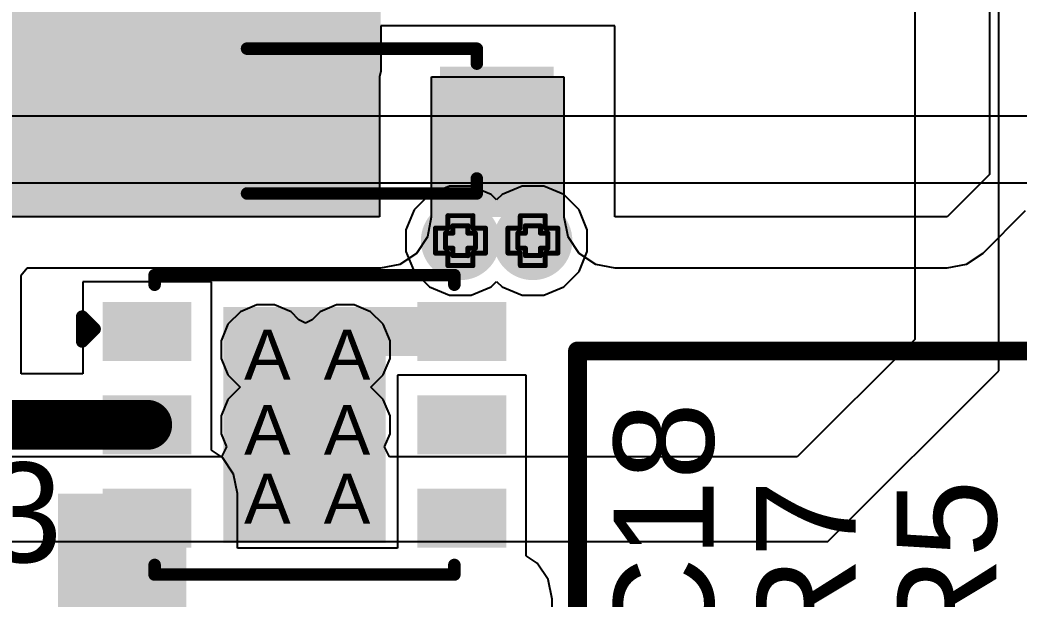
# Model space of a CAD drawing. Header units: inches. Extents: x -3 to 5259, y -3 to 5282.
# Drawn here: x 13 to 23.16, y 3.43 to 9.32 of the extents above; entities that cross this region are included whole.
import ezdxf

# ---------------------------------------------------------------- set-up
doc = ezdxf.new("R2010")
doc.units = ezdxf.units.IN
for name, color, linetype in [('Bottom Layer', 5, 'Continuous'), ('Bottom Solder', 6, 'Continuous'), ('Drill Drawing', 1, 'Continuous'), ('Layer 1', 16, 'Continuous'), ('Layer 2', 76, 'Continuous'), ('Top Layer', 1, 'Continuous'), ('Top Overlay', 2, 'Continuous'), ('Top Paste', 8, 'Continuous'), ('Top Solder', 216, 'Continuous'), ('Via Holes', 16, 'Continuous')]:
    doc.layers.add(name, color=color, linetype=linetype)
doc.styles.add('Arial', font='', dxfattribs={"height": 0.2})
doc.styles.get('Arial').set_extended_font_data('Arial')

# ---------------------------------------------------------------- blocks, each defined once
blk = doc.blocks.new('DFN_6_3_3__25')
at = {"layer": 'Top Layer'}
for points in [[(-1.2, 1.2), (-1.2, 0.7), (-2, 0.7), (-2, 1.2)], [(0.775, 1.15), (0.775, -1.15), (-0.775, -1.15), (-0.775, 1.15)], [(2, 1.2), (2, 0.7), (1.2, 0.7), (1.2, 1.2)], [(-1.2, 0.25), (-1.2, -0.25), (-2, -0.25), (-2, 0.25)], [(2, 0.25), (2, -0.25), (1.2, -0.25), (1.2, 0.25)], [(-1.2, -0.7), (-1.2, -1.2), (-2, -1.2), (-2, -0.7)], [(2, -0.7), (2, -1.2), (1.2, -1.2), (1.2, -0.7)]]:
    blk.add_hatch(color=1, dxfattribs=at).paths.add_polyline_path(points)
at = {"layer": 'Top Paste'}
for points in [[(-1.2, 1.2), (-1.2, 0.7), (-2, 0.7), (-2, 1.2)], [(0.775, 1.15), (0.775, -1.15), (-0.775, -1.15), (-0.775, 1.15)], [(2, 1.2), (2, 0.7), (1.2, 0.7), (1.2, 1.2)], [(-1.2, 0.25), (-1.2, -0.25), (-2, -0.25), (-2, 0.25)], [(2, 0.25), (2, -0.25), (1.2, -0.25), (1.2, 0.25)], [(-1.2, -0.7), (-1.2, -1.2), (-2, -1.2), (-2, -0.7)], [(2, -0.7), (2, -1.2), (1.2, -1.2), (1.2, -0.7)]]:
    blk.add_hatch(color=8, dxfattribs=at).paths.add_polyline_path(points)
at = {"layer": 'Top Solder'}
for points in [[(-1.149, 1.251), (-1.149, 0.649), (-2.051, 0.649), (-2.051, 1.251)], [(2.051, 1.251), (2.051, 0.649), (1.149, 0.649), (1.149, 1.251)], [(0.826, 1.201), (0.826, -1.201), (-0.826, -1.201), (-0.826, 1.201)], [(-1.149, 0.301), (-1.149, -0.301), (-2.051, -0.301), (-2.051, 0.301)], [(2.051, 0.301), (2.051, -0.301), (1.149, -0.301), (1.149, 0.301)], [(-1.149, -0.649), (-1.149, -1.251), (-2.051, -1.251), (-2.051, -0.649)], [(2.051, -0.649), (2.051, -1.251), (1.149, -1.251), (1.149, -0.649)]]:
    blk.add_hatch(color=216, dxfattribs=at).paths.add_polyline_path(points)
at = {"layer": 'Top Overlay'}
for points in [[(-1.524, 1.524, 0.127, 0.127, 0), (0.381, 1.524, 0.127, 0.127, 0)], [(-1.524, 1.426, 0.127, 0.127, 0), (-1.524, 1.524, 0.127, 0.127, 0)], [(0.254, 1.524, 0.127, 0.127, 0), (1.524, 1.524, 0.127, 0.127, 0)], [(1.524, 1.426, 0.127, 0.127, 0), (1.524, 1.524, 0.127, 0.127, 0)], [(-2.26, 1.102, 0.127, 0.127, 0), (-2.133, 0.975, 0.127, 0.127, 0)], [(-2.26, 0.848, 0.127, 0.127, 0), (-2.26, 1.102, 0.127, 0.127, 0)], [(-2.26, 0.848, 0.127, 0.127, 0), (-2.133, 0.975, 0.127, 0.127, 0)], [(-1.524, -1.524, 0.127, 0.127, 0), (-1.524, -1.426, 0.127, 0.127, 0)], [(1.524, -1.524, 0.127, 0.127, 0), (1.524, -1.426, 0.127, 0.127, 0)], [(-1.524, -1.524, 0.127, 0.127, 0), (1.524, -1.524, 0.127, 0.127, 0)]]:
    blk.add_lwpolyline(points, format="xyseb", dxfattribs=at)
for points in [[(-1.556, 1.524, 0.0635, 0.0635, 1), (-1.492, 1.524, 0.0635, 0.0635, 1)], [(-1.556, 1.524, 0.0635, 0.0635, 1), (-1.492, 1.524, 0.0635, 0.0635, 1)], [(0.222, 1.524, 0.0635, 0.0635, 1), (0.286, 1.524, 0.0635, 0.0635, 1)], [(0.349, 1.524, 0.0635, 0.0635, 1), (0.413, 1.524, 0.0635, 0.0635, 1)], [(1.492, 1.524, 0.0635, 0.0635, 1), (1.556, 1.524, 0.0635, 0.0635, 1)], [(1.492, 1.524, 0.0635, 0.0635, 1), (1.556, 1.524, 0.0635, 0.0635, 1)], [(-1.556, 1.426, 0.0635, 0.0635, 1), (-1.492, 1.426, 0.0635, 0.0635, 1)], [(1.492, 1.426, 0.0635, 0.0635, 1), (1.556, 1.426, 0.0635, 0.0635, 1)], [(-2.292, 1.102, 0.0635, 0.0635, 1), (-2.229, 1.102, 0.0635, 0.0635, 1)], [(-2.292, 1.102, 0.0635, 0.0635, 1), (-2.229, 1.102, 0.0635, 0.0635, 1)], [(-2.165, 0.975, 0.0635, 0.0635, 1), (-2.102, 0.975, 0.0635, 0.0635, 1)], [(-2.165, 0.975, 0.0635, 0.0635, 1), (-2.102, 0.975, 0.0635, 0.0635, 1)], [(-2.292, 0.848, 0.0635, 0.0635, 1), (-2.229, 0.848, 0.0635, 0.0635, 1)], [(-2.292, 0.848, 0.0635, 0.0635, 1), (-2.229, 0.848, 0.0635, 0.0635, 1)], [(-1.556, -1.426, 0.0635, 0.0635, 1), (-1.492, -1.426, 0.0635, 0.0635, 1)], [(1.492, -1.426, 0.0635, 0.0635, 1), (1.556, -1.426, 0.0635, 0.0635, 1)], [(-1.556, -1.524, 0.0635, 0.0635, 1), (-1.492, -1.524, 0.0635, 0.0635, 1)], [(-1.556, -1.524, 0.0635, 0.0635, 1), (-1.492, -1.524, 0.0635, 0.0635, 1)], [(1.492, -1.524, 0.0635, 0.0635, 1), (1.556, -1.524, 0.0635, 0.0635, 1)], [(1.492, -1.524, 0.0635, 0.0635, 1), (1.556, -1.524, 0.0635, 0.0635, 1)]]:
    blk.add_lwpolyline(points, format="xyseb", close=True, dxfattribs=at)
blk = doc.blocks.new('SOD_123_215')
at = {"layer": 'Top Layer'}
for points in [[(-1.1, 0.45), (-1.1, -0.45), (-2.05, -0.45), (-2.05, 0.45)], [(2.05, 0.45), (2.05, -0.45), (1.1, -0.45), (1.1, 0.45)]]:
    blk.add_hatch(color=1, dxfattribs=at).paths.add_polyline_path(points)
at = {"layer": 'Top Overlay'}
for points in [[(0.965, 0.508), (2.819, 0.508), (2.819, 0.8), (0.965, 0.8)], [(2.121, -0.787), (2.821, -0.787), (2.821, 0.787), (2.121, 0.787)], [(0.965, -0.8), (2.819, -0.8), (2.819, -0.508), (0.965, -0.508)]]:
    blk.add_hatch(color=2, dxfattribs=at).paths.add_polyline_path(points)
at = {"layer": 'Top Paste'}
for points in [[(-1.1, 0.45), (-1.1, -0.45), (-2.05, -0.45), (-2.05, 0.45)], [(2.05, 0.45), (2.05, -0.45), (1.1, -0.45), (1.1, 0.45)]]:
    blk.add_hatch(color=8, dxfattribs=at).paths.add_polyline_path(points)
at = {"layer": 'Top Solder'}
for points in [[(-0.998, 0.552), (-0.998, -0.552), (-2.152, -0.552), (-2.152, 0.552)], [(2.152, 0.552), (2.152, -0.552), (0.998, -0.552), (0.998, 0.552)]]:
    blk.add_hatch(color=216, dxfattribs=at).paths.add_polyline_path(points)
at = {"layer": 'Top Overlay'}
for points in [[(-1.372, 0.737, 0.127, 0.127, 0), (-1.372, 0.584, 0.127, 0.127, 0)], [(0.965, 0.737, 0.127, 0.127, 0), (-1.372, 0.737, 0.127, 0.127, 0)], [(-1.372, -0.584, 0.127, 0.127, 0), (-1.372, -0.737, 0.127, 0.127, 0)], [(0.965, -0.737, 0.127, 0.127, 0), (-1.372, -0.737, 0.127, 0.127, 0)]]:
    blk.add_lwpolyline(points, format="xyseb", dxfattribs=at)
for points in [[(-1.403, 0.737, 0.0635, 0.0635, 1), (-1.34, 0.737, 0.0635, 0.0635, 1)], [(-1.403, 0.737, 0.0635, 0.0635, 1), (-1.34, 0.737, 0.0635, 0.0635, 1)], [(0.933, 0.737, 0.0635, 0.0635, 1), (0.997, 0.737, 0.0635, 0.0635, 1)], [(-1.403, 0.584, 0.0635, 0.0635, 1), (-1.34, 0.584, 0.0635, 0.0635, 1)], [(-1.403, -0.584, 0.0635, 0.0635, 1), (-1.34, -0.584, 0.0635, 0.0635, 1)], [(-1.403, -0.737, 0.0635, 0.0635, 1), (-1.34, -0.737, 0.0635, 0.0635, 1)], [(-1.403, -0.737, 0.0635, 0.0635, 1), (-1.34, -0.737, 0.0635, 0.0635, 1)], [(0.933, -0.737, 0.0635, 0.0635, 1), (0.997, -0.737, 0.0635, 0.0635, 1)]]:
    blk.add_lwpolyline(points, format="xyseb", close=True, dxfattribs=at)

msp = doc.modelspace()

# ---------------------------------------------------------------- hatches: boundary and pattern name
at = {"layer": 'Bottom Layer'}
h = msp.add_hatch(color=5, dxfattribs=at)
edge = h.paths.add_edge_path()
edge.add_arc((17.479, 7.077), 0.3, 0, 360)
h = msp.add_hatch(color=5, dxfattribs=at)
edge = h.paths.add_edge_path()
edge.add_arc((18.215, 7.077), 0.3, 0, 360)
h = msp.add_hatch(color=5, dxfattribs=at)
edge = h.paths.add_edge_path()
edge.add_arc((15.499, 5.968), 0.2, 0, 360)
h = msp.add_hatch(color=5, dxfattribs=at)
edge = h.paths.add_edge_path()
edge.add_arc((16.309, 5.968), 0.2, 0, 360)
h = msp.add_hatch(color=5, dxfattribs=at)
edge = h.paths.add_edge_path()
edge.add_arc((15.499, 5.202), 0.2, 0, 360)
h = msp.add_hatch(color=5, dxfattribs=at)
edge = h.paths.add_edge_path()
edge.add_arc((16.309, 5.202), 0.2, 0, 360)
h = msp.add_hatch(color=5, dxfattribs=at)
edge = h.paths.add_edge_path()
edge.add_arc((15.499, 4.502), 0.2, 0, 360)
h = msp.add_hatch(color=5, dxfattribs=at)
edge = h.paths.add_edge_path()
edge.add_arc((16.309, 4.502), 0.2, 0, 360)
at = {"layer": 'Bottom Solder'}
h = msp.add_hatch(color=6, dxfattribs=at)
edge = h.paths.add_edge_path()
edge.add_arc((17.479, 7.077), 0.402, 0, 360)
h = msp.add_hatch(color=6, dxfattribs=at)
edge = h.paths.add_edge_path()
edge.add_arc((18.215, 7.077), 0.402, 0, 360)
h = msp.add_hatch(color=6, dxfattribs=at)
edge = h.paths.add_edge_path()
edge.add_arc((15.499, 5.968), 0.302, 0, 360)
h = msp.add_hatch(color=6, dxfattribs=at)
edge = h.paths.add_edge_path()
edge.add_arc((16.309, 5.968), 0.302, 0, 360)
h = msp.add_hatch(color=6, dxfattribs=at)
edge = h.paths.add_edge_path()
edge.add_arc((15.499, 5.202), 0.302, 0, 360)
h = msp.add_hatch(color=6, dxfattribs=at)
edge = h.paths.add_edge_path()
edge.add_arc((16.309, 5.202), 0.302, 0, 360)
h = msp.add_hatch(color=6, dxfattribs=at)
edge = h.paths.add_edge_path()
edge.add_arc((15.499, 4.502), 0.302, 0, 360)
h = msp.add_hatch(color=6, dxfattribs=at)
edge = h.paths.add_edge_path()
edge.add_arc((16.309, 4.502), 0.302, 0, 360)
at = {"layer": 'Layer 1'}
h = msp.add_hatch(color=16, dxfattribs=at)
edge = h.paths.add_edge_path()
edge.add_arc((17.479, 7.077), 0.3, 0, 360)
h = msp.add_hatch(color=16, dxfattribs=at)
edge = h.paths.add_edge_path()
edge.add_arc((18.215, 7.077), 0.3, 0, 360)
h = msp.add_hatch(color=16, dxfattribs=at)
edge = h.paths.add_edge_path()
edge.add_arc((15.499, 5.968), 0.2, 0, 360)
h = msp.add_hatch(color=16, dxfattribs=at)
edge = h.paths.add_edge_path()
edge.add_arc((16.309, 5.968), 0.2, 0, 360)
h = msp.add_hatch(color=16, dxfattribs=at)
edge = h.paths.add_edge_path()
edge.add_arc((15.499, 5.202), 0.2, 0, 360)
h = msp.add_hatch(color=16, dxfattribs=at)
edge = h.paths.add_edge_path()
edge.add_arc((16.309, 5.202), 0.2, 0, 360)
h = msp.add_hatch(color=16, dxfattribs=at)
edge = h.paths.add_edge_path()
edge.add_arc((15.499, 4.502), 0.2, 0, 360)
h = msp.add_hatch(color=16, dxfattribs=at)
edge = h.paths.add_edge_path()
edge.add_arc((16.309, 4.502), 0.2, 0, 360)
at = {"layer": 'Layer 2'}
h = msp.add_hatch(color=76, dxfattribs=at)
edge = h.paths.add_edge_path()
edge.add_arc((17.479, 7.077), 0.3, 0, 360)
h = msp.add_hatch(color=76, dxfattribs=at)
edge = h.paths.add_edge_path()
edge.add_arc((18.215, 7.077), 0.3, 0, 360)
h = msp.add_hatch(color=76, dxfattribs=at)
edge = h.paths.add_edge_path()
edge.add_arc((15.499, 5.968), 0.2, 0, 360)
h = msp.add_hatch(color=76, dxfattribs=at)
edge = h.paths.add_edge_path()
edge.add_arc((16.309, 5.968), 0.2, 0, 360)
h = msp.add_hatch(color=76, dxfattribs=at)
edge = h.paths.add_edge_path()
edge.add_arc((15.499, 5.202), 0.2, 0, 360)
h = msp.add_hatch(color=76, dxfattribs=at)
edge = h.paths.add_edge_path()
edge.add_arc((16.309, 5.202), 0.2, 0, 360)
h = msp.add_hatch(color=76, dxfattribs=at)
edge = h.paths.add_edge_path()
edge.add_arc((15.499, 4.502), 0.2, 0, 360)
h = msp.add_hatch(color=76, dxfattribs=at)
edge = h.paths.add_edge_path()
edge.add_arc((16.309, 4.502), 0.2, 0, 360)
at = {"layer": 'Top Layer'}
for points in [[(10.753, 7.318), (16.668, 7.318), (16.668, 12.7), (10.753, 12.7)], [(17.174, 7.318), (18.529, 7.318), (18.529, 8.744), (17.174, 8.744)], [(17.276, 7.61), (18.419, 7.61), (18.419, 8.744), (17.276, 8.744)], [(15.118, 5.902), (17.893, 5.902), (17.893, 6.402), (15.118, 6.402)], [(13.386, 1.138), (14.693, 1.138), (14.693, 4.502), (13.386, 4.502)]]:
    msp.add_hatch(color=1, dxfattribs=at).paths.add_polyline_path(points)
h = msp.add_hatch(color=1, dxfattribs=at)
edge = h.paths.add_edge_path()
edge.add_arc((17.479, 7.077), 0.3, 0, 360)
h = msp.add_hatch(color=1, dxfattribs=at)
edge = h.paths.add_edge_path()
edge.add_arc((18.215, 7.077), 0.3, 0, 360)
h = msp.add_hatch(color=1, dxfattribs=at)
edge = h.paths.add_edge_path()
edge.add_arc((15.499, 5.968), 0.2, 0, 360)
h = msp.add_hatch(color=1, dxfattribs=at)
edge = h.paths.add_edge_path()
edge.add_arc((16.309, 5.968), 0.2, 0, 360)
h = msp.add_hatch(color=1, dxfattribs=at)
edge = h.paths.add_edge_path()
edge.add_arc((15.499, 5.202), 0.2, 0, 360)
h = msp.add_hatch(color=1, dxfattribs=at)
edge = h.paths.add_edge_path()
edge.add_arc((16.309, 5.202), 0.2, 0, 360)
h = msp.add_hatch(color=1, dxfattribs=at)
edge = h.paths.add_edge_path()
edge.add_arc((15.499, 4.502), 0.2, 0, 360)
h = msp.add_hatch(color=1, dxfattribs=at)
edge = h.paths.add_edge_path()
edge.add_arc((16.309, 4.502), 0.2, 0, 360)
at = {"layer": 'Top Solder'}
h = msp.add_hatch(color=216, dxfattribs=at)
edge = h.paths.add_edge_path()
edge.add_arc((17.479, 7.077), 0.402, 0, 360)
h = msp.add_hatch(color=216, dxfattribs=at)
edge = h.paths.add_edge_path()
edge.add_arc((18.215, 7.077), 0.402, 0, 360)
h = msp.add_hatch(color=216, dxfattribs=at)
edge = h.paths.add_edge_path()
edge.add_arc((15.499, 5.968), 0.302, 0, 360)
h = msp.add_hatch(color=216, dxfattribs=at)
edge = h.paths.add_edge_path()
edge.add_arc((16.309, 5.968), 0.302, 0, 360)
h = msp.add_hatch(color=216, dxfattribs=at)
edge = h.paths.add_edge_path()
edge.add_arc((15.499, 5.202), 0.302, 0, 360)
h = msp.add_hatch(color=216, dxfattribs=at)
edge = h.paths.add_edge_path()
edge.add_arc((16.309, 5.202), 0.302, 0, 360)
h = msp.add_hatch(color=216, dxfattribs=at)
edge = h.paths.add_edge_path()
edge.add_arc((15.499, 4.502), 0.302, 0, 360)
h = msp.add_hatch(color=216, dxfattribs=at)
edge = h.paths.add_edge_path()
edge.add_arc((16.309, 4.502), 0.302, 0, 360)
at = {"layer": 'Via Holes'}
h = msp.add_hatch(color=7, dxfattribs=at)
edge = h.paths.add_edge_path()
edge.add_arc((17.479, 7.077), 0.15, 0, 360)
h = msp.add_hatch(color=7, dxfattribs=at)
edge = h.paths.add_edge_path()
edge.add_arc((18.215, 7.077), 0.15, 0, 360)
h = msp.add_hatch(color=7, dxfattribs=at)
edge = h.paths.add_edge_path()
edge.add_arc((15.499, 5.968), 0.1, 0, 360)
h = msp.add_hatch(color=7, dxfattribs=at)
edge = h.paths.add_edge_path()
edge.add_arc((16.309, 5.968), 0.1, 0, 360)
h = msp.add_hatch(color=7, dxfattribs=at)
edge = h.paths.add_edge_path()
edge.add_arc((15.499, 5.202), 0.1, 0, 360)
h = msp.add_hatch(color=7, dxfattribs=at)
edge = h.paths.add_edge_path()
edge.add_arc((16.309, 5.202), 0.1, 0, 360)
h = msp.add_hatch(color=7, dxfattribs=at)
edge = h.paths.add_edge_path()
edge.add_arc((15.499, 4.502), 0.1, 0, 360)
h = msp.add_hatch(color=7, dxfattribs=at)
edge = h.paths.add_edge_path()
edge.add_arc((16.309, 4.502), 0.1, 0, 360)

# ---------------------------------------------------------------- linework, layer by layer
at = {"layer": 'Bottom Layer'}
for p, q in [((33.223, 8.343), (2.032, 8.343)), ((1.828, 7.664), (29.113, 7.664))]:
    msp.add_line(p, q, dxfattribs=at)
at = {"layer": 'Drill Drawing'}
for points in [[(17.352, 7.204, 0.0508, 0.0508, 0), (17.352, 7.331, 0.0508, 0.0508, 0)], [(17.352, 7.331, 0.0508, 0.0508, 0), (17.606, 7.331, 0.0508, 0.0508, 0)], [(17.606, 7.204, 0.0508, 0.0508, 0), (17.606, 7.331, 0.0508, 0.0508, 0)], [(18.088, 7.204, 0.0508, 0.0508, 0), (18.088, 7.331, 0.0508, 0.0508, 0)], [(18.088, 7.331, 0.0508, 0.0508, 0), (18.342, 7.331, 0.0508, 0.0508, 0)], [(18.342, 7.204, 0.0508, 0.0508, 0), (18.342, 7.331, 0.0508, 0.0508, 0)], [(17.225, 6.95, 0.0508, 0.0508, 0), (17.225, 7.204, 0.0508, 0.0508, 0)], [(17.225, 7.204, 0.0508, 0.0508, 0), (17.352, 7.204, 0.0508, 0.0508, 0)], [(17.403, 7.153, 0.0508, 0.0508, 0), (17.403, 7.229, 0.0508, 0.0508, 0)], [(17.403, 7.229, 0.0508, 0.0508, 0), (17.555, 7.229, 0.0508, 0.0508, 0)], [(17.555, 7.153, 0.0508, 0.0508, 0), (17.555, 7.229, 0.0508, 0.0508, 0)], [(17.606, 7.204, 0.0508, 0.0508, 0), (17.733, 7.204, 0.0508, 0.0508, 0)], [(17.733, 6.95, 0.0508, 0.0508, 0), (17.733, 7.204, 0.0508, 0.0508, 0)], [(17.961, 6.95, 0.0508, 0.0508, 0), (17.961, 7.204, 0.0508, 0.0508, 0)], [(17.961, 7.204, 0.0508, 0.0508, 0), (18.088, 7.204, 0.0508, 0.0508, 0)], [(18.139, 7.153, 0.0508, 0.0508, 0), (18.139, 7.229, 0.0508, 0.0508, 0)], [(18.139, 7.229, 0.0508, 0.0508, 0), (18.292, 7.229, 0.0508, 0.0508, 0)], [(18.292, 7.153, 0.0508, 0.0508, 0), (18.292, 7.229, 0.0508, 0.0508, 0)], [(18.342, 7.204, 0.0508, 0.0508, 0), (18.469, 7.204, 0.0508, 0.0508, 0)], [(18.469, 6.95, 0.0508, 0.0508, 0), (18.469, 7.204, 0.0508, 0.0508, 0)], [(17.326, 7, 0.0508, 0.0508, 0), (17.326, 7.153, 0.0508, 0.0508, 0)], [(17.326, 7.153, 0.0508, 0.0508, 0), (17.403, 7.153, 0.0508, 0.0508, 0)], [(17.555, 7.153, 0.0508, 0.0508, 0), (17.631, 7.153, 0.0508, 0.0508, 0)], [(17.631, 7, 0.0508, 0.0508, 0), (17.631, 7.153, 0.0508, 0.0508, 0)], [(18.063, 7, 0.0508, 0.0508, 0), (18.063, 7.153, 0.0508, 0.0508, 0)], [(18.063, 7.153, 0.0508, 0.0508, 0), (18.139, 7.153, 0.0508, 0.0508, 0)], [(18.292, 7.153, 0.0508, 0.0508, 0), (18.368, 7.153, 0.0508, 0.0508, 0)], [(18.368, 7, 0.0508, 0.0508, 0), (18.368, 7.153, 0.0508, 0.0508, 0)], [(17.326, 7, 0.0508, 0.0508, 0), (17.403, 7, 0.0508, 0.0508, 0)], [(17.403, 6.924, 0.0508, 0.0508, 0), (17.403, 7, 0.0508, 0.0508, 0)], [(17.555, 7, 0.0508, 0.0508, 0), (17.631, 7, 0.0508, 0.0508, 0)], [(17.555, 6.924, 0.0508, 0.0508, 0), (17.555, 7, 0.0508, 0.0508, 0)], [(18.063, 7, 0.0508, 0.0508, 0), (18.139, 7, 0.0508, 0.0508, 0)], [(18.139, 6.924, 0.0508, 0.0508, 0), (18.139, 7, 0.0508, 0.0508, 0)], [(18.292, 7, 0.0508, 0.0508, 0), (18.368, 7, 0.0508, 0.0508, 0)], [(18.292, 6.924, 0.0508, 0.0508, 0), (18.292, 7, 0.0508, 0.0508, 0)], [(17.225, 6.95, 0.0508, 0.0508, 0), (17.352, 6.95, 0.0508, 0.0508, 0)], [(17.352, 6.823, 0.0508, 0.0508, 0), (17.352, 6.95, 0.0508, 0.0508, 0)], [(17.403, 6.924, 0.0508, 0.0508, 0), (17.555, 6.924, 0.0508, 0.0508, 0)], [(17.606, 6.95, 0.0508, 0.0508, 0), (17.733, 6.95, 0.0508, 0.0508, 0)], [(17.606, 6.823, 0.0508, 0.0508, 0), (17.606, 6.95, 0.0508, 0.0508, 0)], [(17.961, 6.95, 0.0508, 0.0508, 0), (18.088, 6.95, 0.0508, 0.0508, 0)], [(18.088, 6.823, 0.0508, 0.0508, 0), (18.088, 6.95, 0.0508, 0.0508, 0)], [(18.139, 6.924, 0.0508, 0.0508, 0), (18.292, 6.924, 0.0508, 0.0508, 0)], [(18.342, 6.95, 0.0508, 0.0508, 0), (18.469, 6.95, 0.0508, 0.0508, 0)], [(18.342, 6.823, 0.0508, 0.0508, 0), (18.342, 6.95, 0.0508, 0.0508, 0)], [(17.352, 6.823, 0.0508, 0.0508, 0), (17.606, 6.823, 0.0508, 0.0508, 0)], [(18.088, 6.823, 0.0508, 0.0508, 0), (18.342, 6.823, 0.0508, 0.0508, 0)]]:
    msp.add_lwpolyline(points, format="xyseb", dxfattribs=at)
for points in [[(17.339, 7.331, 0.0254, 0.0254, 1), (17.365, 7.331, 0.0254, 0.0254, 1)], [(17.339, 7.331, 0.0254, 0.0254, 1), (17.365, 7.331, 0.0254, 0.0254, 1)], [(17.593, 7.331, 0.0254, 0.0254, 1), (17.619, 7.331, 0.0254, 0.0254, 1)], [(17.593, 7.331, 0.0254, 0.0254, 1), (17.619, 7.331, 0.0254, 0.0254, 1)], [(18.076, 7.331, 0.0254, 0.0254, 1), (18.101, 7.331, 0.0254, 0.0254, 1)], [(18.076, 7.331, 0.0254, 0.0254, 1), (18.101, 7.331, 0.0254, 0.0254, 1)], [(18.33, 7.331, 0.0254, 0.0254, 1), (18.355, 7.331, 0.0254, 0.0254, 1)], [(18.33, 7.331, 0.0254, 0.0254, 1), (18.355, 7.331, 0.0254, 0.0254, 1)], [(17.212, 7.204, 0.0254, 0.0254, 1), (17.238, 7.204, 0.0254, 0.0254, 1)], [(17.212, 7.204, 0.0254, 0.0254, 1), (17.238, 7.204, 0.0254, 0.0254, 1)], [(17.339, 7.204, 0.0254, 0.0254, 1), (17.365, 7.204, 0.0254, 0.0254, 1)], [(17.339, 7.204, 0.0254, 0.0254, 1), (17.365, 7.204, 0.0254, 0.0254, 1)], [(17.39, 7.229, 0.0254, 0.0254, 1), (17.415, 7.229, 0.0254, 0.0254, 1)], [(17.39, 7.229, 0.0254, 0.0254, 1), (17.415, 7.229, 0.0254, 0.0254, 1)], [(17.542, 7.229, 0.0254, 0.0254, 1), (17.568, 7.229, 0.0254, 0.0254, 1)], [(17.542, 7.229, 0.0254, 0.0254, 1), (17.568, 7.229, 0.0254, 0.0254, 1)], [(17.593, 7.204, 0.0254, 0.0254, 1), (17.619, 7.204, 0.0254, 0.0254, 1)], [(17.593, 7.204, 0.0254, 0.0254, 1), (17.619, 7.204, 0.0254, 0.0254, 1)], [(17.72, 7.204, 0.0254, 0.0254, 1), (17.746, 7.204, 0.0254, 0.0254, 1)], [(17.72, 7.204, 0.0254, 0.0254, 1), (17.746, 7.204, 0.0254, 0.0254, 1)], [(17.949, 7.204, 0.0254, 0.0254, 1), (17.974, 7.204, 0.0254, 0.0254, 1)], [(17.949, 7.204, 0.0254, 0.0254, 1), (17.974, 7.204, 0.0254, 0.0254, 1)], [(18.076, 7.204, 0.0254, 0.0254, 1), (18.101, 7.204, 0.0254, 0.0254, 1)], [(18.076, 7.204, 0.0254, 0.0254, 1), (18.101, 7.204, 0.0254, 0.0254, 1)], [(18.127, 7.229, 0.0254, 0.0254, 1), (18.152, 7.229, 0.0254, 0.0254, 1)], [(18.127, 7.229, 0.0254, 0.0254, 1), (18.152, 7.229, 0.0254, 0.0254, 1)], [(18.279, 7.229, 0.0254, 0.0254, 1), (18.304, 7.229, 0.0254, 0.0254, 1)], [(18.279, 7.229, 0.0254, 0.0254, 1), (18.304, 7.229, 0.0254, 0.0254, 1)], [(18.33, 7.204, 0.0254, 0.0254, 1), (18.355, 7.204, 0.0254, 0.0254, 1)], [(18.33, 7.204, 0.0254, 0.0254, 1), (18.355, 7.204, 0.0254, 0.0254, 1)], [(18.457, 7.204, 0.0254, 0.0254, 1), (18.482, 7.204, 0.0254, 0.0254, 1)], [(18.457, 7.204, 0.0254, 0.0254, 1), (18.482, 7.204, 0.0254, 0.0254, 1)], [(17.314, 7.153, 0.0254, 0.0254, 1), (17.339, 7.153, 0.0254, 0.0254, 1)], [(17.314, 7.153, 0.0254, 0.0254, 1), (17.339, 7.153, 0.0254, 0.0254, 1)], [(17.39, 7.153, 0.0254, 0.0254, 1), (17.415, 7.153, 0.0254, 0.0254, 1)], [(17.39, 7.153, 0.0254, 0.0254, 1), (17.415, 7.153, 0.0254, 0.0254, 1)], [(17.542, 7.153, 0.0254, 0.0254, 1), (17.568, 7.153, 0.0254, 0.0254, 1)], [(17.542, 7.153, 0.0254, 0.0254, 1), (17.568, 7.153, 0.0254, 0.0254, 1)], [(17.619, 7.153, 0.0254, 0.0254, 1), (17.644, 7.153, 0.0254, 0.0254, 1)], [(17.619, 7.153, 0.0254, 0.0254, 1), (17.644, 7.153, 0.0254, 0.0254, 1)], [(18.05, 7.153, 0.0254, 0.0254, 1), (18.076, 7.153, 0.0254, 0.0254, 1)], [(18.05, 7.153, 0.0254, 0.0254, 1), (18.076, 7.153, 0.0254, 0.0254, 1)], [(18.127, 7.153, 0.0254, 0.0254, 1), (18.152, 7.153, 0.0254, 0.0254, 1)], [(18.127, 7.153, 0.0254, 0.0254, 1), (18.152, 7.153, 0.0254, 0.0254, 1)], [(18.279, 7.153, 0.0254, 0.0254, 1), (18.304, 7.153, 0.0254, 0.0254, 1)], [(18.279, 7.153, 0.0254, 0.0254, 1), (18.304, 7.153, 0.0254, 0.0254, 1)], [(18.355, 7.153, 0.0254, 0.0254, 1), (18.381, 7.153, 0.0254, 0.0254, 1)], [(18.355, 7.153, 0.0254, 0.0254, 1), (18.381, 7.153, 0.0254, 0.0254, 1)], [(17.314, 7, 0.0254, 0.0254, 1), (17.339, 7, 0.0254, 0.0254, 1)], [(17.314, 7, 0.0254, 0.0254, 1), (17.339, 7, 0.0254, 0.0254, 1)], [(17.39, 7, 0.0254, 0.0254, 1), (17.415, 7, 0.0254, 0.0254, 1)], [(17.39, 7, 0.0254, 0.0254, 1), (17.415, 7, 0.0254, 0.0254, 1)], [(17.542, 7, 0.0254, 0.0254, 1), (17.568, 7, 0.0254, 0.0254, 1)], [(17.542, 7, 0.0254, 0.0254, 1), (17.568, 7, 0.0254, 0.0254, 1)], [(17.619, 7, 0.0254, 0.0254, 1), (17.644, 7, 0.0254, 0.0254, 1)], [(17.619, 7, 0.0254, 0.0254, 1), (17.644, 7, 0.0254, 0.0254, 1)], [(18.05, 7, 0.0254, 0.0254, 1), (18.076, 7, 0.0254, 0.0254, 1)], [(18.05, 7, 0.0254, 0.0254, 1), (18.076, 7, 0.0254, 0.0254, 1)], [(18.127, 7, 0.0254, 0.0254, 1), (18.152, 7, 0.0254, 0.0254, 1)], [(18.127, 7, 0.0254, 0.0254, 1), (18.152, 7, 0.0254, 0.0254, 1)], [(18.279, 7, 0.0254, 0.0254, 1), (18.304, 7, 0.0254, 0.0254, 1)], [(18.279, 7, 0.0254, 0.0254, 1), (18.304, 7, 0.0254, 0.0254, 1)], [(18.355, 7, 0.0254, 0.0254, 1), (18.381, 7, 0.0254, 0.0254, 1)], [(18.355, 7, 0.0254, 0.0254, 1), (18.381, 7, 0.0254, 0.0254, 1)], [(17.212, 6.95, 0.0254, 0.0254, 1), (17.238, 6.95, 0.0254, 0.0254, 1)], [(17.212, 6.95, 0.0254, 0.0254, 1), (17.238, 6.95, 0.0254, 0.0254, 1)], [(17.339, 6.95, 0.0254, 0.0254, 1), (17.365, 6.95, 0.0254, 0.0254, 1)], [(17.339, 6.95, 0.0254, 0.0254, 1), (17.365, 6.95, 0.0254, 0.0254, 1)], [(17.39, 6.924, 0.0254, 0.0254, 1), (17.415, 6.924, 0.0254, 0.0254, 1)], [(17.39, 6.924, 0.0254, 0.0254, 1), (17.415, 6.924, 0.0254, 0.0254, 1)], [(17.542, 6.924, 0.0254, 0.0254, 1), (17.568, 6.924, 0.0254, 0.0254, 1)], [(17.542, 6.924, 0.0254, 0.0254, 1), (17.568, 6.924, 0.0254, 0.0254, 1)], [(17.593, 6.95, 0.0254, 0.0254, 1), (17.619, 6.95, 0.0254, 0.0254, 1)], [(17.593, 6.95, 0.0254, 0.0254, 1), (17.619, 6.95, 0.0254, 0.0254, 1)], [(17.72, 6.95, 0.0254, 0.0254, 1), (17.746, 6.95, 0.0254, 0.0254, 1)], [(17.72, 6.95, 0.0254, 0.0254, 1), (17.746, 6.95, 0.0254, 0.0254, 1)], [(17.949, 6.95, 0.0254, 0.0254, 1), (17.974, 6.95, 0.0254, 0.0254, 1)], [(17.949, 6.95, 0.0254, 0.0254, 1), (17.974, 6.95, 0.0254, 0.0254, 1)], [(18.076, 6.95, 0.0254, 0.0254, 1), (18.101, 6.95, 0.0254, 0.0254, 1)], [(18.076, 6.95, 0.0254, 0.0254, 1), (18.101, 6.95, 0.0254, 0.0254, 1)], [(18.127, 6.924, 0.0254, 0.0254, 1), (18.152, 6.924, 0.0254, 0.0254, 1)], [(18.127, 6.924, 0.0254, 0.0254, 1), (18.152, 6.924, 0.0254, 0.0254, 1)], [(18.279, 6.924, 0.0254, 0.0254, 1), (18.304, 6.924, 0.0254, 0.0254, 1)], [(18.279, 6.924, 0.0254, 0.0254, 1), (18.304, 6.924, 0.0254, 0.0254, 1)], [(18.33, 6.95, 0.0254, 0.0254, 1), (18.355, 6.95, 0.0254, 0.0254, 1)], [(18.33, 6.95, 0.0254, 0.0254, 1), (18.355, 6.95, 0.0254, 0.0254, 1)], [(18.457, 6.95, 0.0254, 0.0254, 1), (18.482, 6.95, 0.0254, 0.0254, 1)], [(18.457, 6.95, 0.0254, 0.0254, 1), (18.482, 6.95, 0.0254, 0.0254, 1)], [(17.339, 6.823, 0.0254, 0.0254, 1), (17.365, 6.823, 0.0254, 0.0254, 1)], [(17.339, 6.823, 0.0254, 0.0254, 1), (17.365, 6.823, 0.0254, 0.0254, 1)], [(17.593, 6.823, 0.0254, 0.0254, 1), (17.619, 6.823, 0.0254, 0.0254, 1)], [(17.593, 6.823, 0.0254, 0.0254, 1), (17.619, 6.823, 0.0254, 0.0254, 1)], [(18.076, 6.823, 0.0254, 0.0254, 1), (18.101, 6.823, 0.0254, 0.0254, 1)], [(18.076, 6.823, 0.0254, 0.0254, 1), (18.101, 6.823, 0.0254, 0.0254, 1)], [(18.33, 6.823, 0.0254, 0.0254, 1), (18.355, 6.823, 0.0254, 0.0254, 1)], [(18.33, 6.823, 0.0254, 0.0254, 1), (18.355, 6.823, 0.0254, 0.0254, 1)]]:
    msp.add_lwpolyline(points, format="xyseb", close=True, dxfattribs=at)
at = {"layer": 'Layer 2'}
for p, q in [((22.953, 5.752), (22.953, 20.413)), ((22.099, 18.218), (22.099, 6.072)), ((17.369, 7.631), (17.165, 7.546)), ((17.589, 7.631), (17.369, 7.631)), ((17.793, 7.546), (17.589, 7.631)), ((18.105, 7.631), (17.902, 7.546)), ((18.326, 7.631), (18.105, 7.631)), ((18.529, 7.546), (18.326, 7.631)), ((17.165, 7.546), (17.009, 7.39)), ((17.847, 7.492), (17.793, 7.546)), ((17.902, 7.546), (17.847, 7.492)), ((18.685, 7.39), (18.529, 7.546)), ((17.009, 7.39), (16.925, 7.187)), ((18.769, 7.187), (18.685, 7.39)), ((16.925, 7.187), (16.925, 6.966)), ((18.769, 6.966), (18.769, 7.187)), ((16.925, 6.966), (17.009, 6.763)), ((18.685, 6.763), (18.769, 6.966)), ((17.009, 6.763), (17.165, 6.607)), ((18.529, 6.607), (18.685, 6.763)), ((17.165, 6.607), (17.369, 6.523)), ((17.589, 6.523), (17.793, 6.607)), ((17.793, 6.607), (17.847, 6.661)), ((17.847, 6.661), (17.902, 6.607)), ((17.902, 6.607), (18.105, 6.523)), ((18.326, 6.523), (18.529, 6.607)), ((17.369, 6.523), (17.589, 6.523)), ((18.105, 6.523), (18.326, 6.523)), ((15.408, 6.422), (15.242, 6.353)), ((15.589, 6.422), (15.408, 6.422)), ((15.756, 6.353), (15.589, 6.422)), ((16.219, 6.422), (16.052, 6.353)), ((16.399, 6.422), (16.219, 6.422)), ((16.566, 6.353), (16.399, 6.422)), ((15.242, 6.353), (15.114, 6.225)), ((15.837, 6.271), (15.756, 6.353)), ((16.052, 6.353), (15.97, 6.271)), ((16.694, 6.225), (16.566, 6.353)), ((15.114, 6.225), (15.045, 6.058)), ((15.904, 6.236), (15.837, 6.271)), ((15.97, 6.271), (15.904, 6.236)), ((16.763, 6.058), (16.694, 6.225)), ((15.045, 6.058), (15.045, 5.878)), ((16.763, 5.878), (16.763, 6.058)), ((22.099, 6.072), (20.904, 4.877)), ((15.045, 5.878), (15.114, 5.711)), ((16.694, 5.711), (16.763, 5.878)), ((15.114, 5.711), (15.24, 5.585)), ((16.568, 5.585), (16.694, 5.711)), ((21.214, 4.013), (22.953, 5.752)), ((15.24, 5.585), (15.114, 5.459)), ((16.694, 5.459), (16.568, 5.585)), ((15.114, 5.459), (15.045, 5.292)), ((16.763, 5.292), (16.694, 5.459)), ((15.045, 5.292), (15.045, 5.111)), ((16.763, 5.111), (16.763, 5.292)), ((15.045, 5.111), (15.1, 4.978)), ((16.708, 4.978), (16.763, 5.111)), ((15.1, 4.978), (15.049, 4.877)), ((16.759, 4.877), (16.708, 4.978)), ((15.049, 4.877), (8.915, 4.877)), ((20.904, 4.877), (16.759, 4.877)), ((8.56, 4.013), (21.214, 4.013))]:
    msp.add_line(p, q, dxfattribs=at)
at = {"layer": 'Top Layer'}
for p, q in [((22.86, 16.683), (22.86, 7.75)), ((19.05, 9.262), (16.668, 9.262)), ((16.668, 9.262), (16.668, 8.803)), ((19.05, 7.318), (19.05, 9.262)), ((16.668, 8.803), (16.657, 8.744)), ((16.657, 8.744), (16.657, 7.318)), ((17.186, 7.318), (17.186, 8.744)), ((17.186, 8.744), (18.532, 8.744)), ((18.532, 8.744), (18.532, 7.318)), ((22.86, 7.75), (22.428, 7.318)), ((16.657, 7.318), (1.571, 7.318)), ((17.147, 7.12), (17.186, 7.318)), ((18.532, 7.318), (18.571, 7.12)), ((22.428, 7.318), (19.05, 7.318)), ((22.794, 6.951), (23.226, 7.383)), ((17.034, 6.951), (17.147, 7.12)), ((18.571, 7.12), (18.684, 6.951)), ((16.866, 6.839), (17.034, 6.951)), ((18.684, 6.951), (18.852, 6.839)), ((22.626, 6.839), (22.794, 6.951)), ((16.668, 6.8), (16.866, 6.839)), ((18.852, 6.839), (19.05, 6.8)), ((22.428, 6.8), (22.626, 6.839)), ((13.01, 6.721), (13.074, 6.8)), ((13.011, 6.718), (13.01, 6.721)), ((13.011, 5.72), (13.011, 6.718)), ((13.074, 6.8), (16.668, 6.8)), ((19.05, 6.8), (22.428, 6.8)), ((14.947, 6.656), (13.639, 6.656)), ((13.639, 6.656), (13.639, 5.72)), ((14.947, 5.648), (14.947, 6.656)), ((13.639, 5.72), (13.011, 5.72)), ((18.147, 5.706), (16.839, 5.706)), ((16.839, 5.706), (16.839, 4.698)), ((18.147, 4.698), (18.147, 5.706)), ((14.947, 4.943), (14.947, 5.648)), ((15.059, 4.868), (14.947, 4.943)), ((15.172, 4.7), (15.059, 4.868)), ((15.211, 4.502), (15.172, 4.7)), ((16.839, 4.698), (16.839, 3.947)), ((18.147, 3.87), (18.147, 4.698)), ((15.211, 3.947), (15.211, 4.502)), ((16.839, 3.947), (15.211, 3.947)), ((18.26, 3.795), (18.147, 3.87)), ((18.372, 3.627), (18.26, 3.795)), ((18.411, 3.429), (18.372, 3.627)), ((18.411, 1.138), (18.411, 3.429))]:
    msp.add_line(p, q, dxfattribs=at)
msp.add_lwpolyline([(11.603, 5.202, 0.508, 0.508, 0), (14.293, 5.202, 0.508, 0.508, 0)], format="xyseb", dxfattribs=at)
msp.add_lwpolyline([(14.166, 5.202, 0.254, 0.254, 1), (14.42, 5.202, 0.254, 0.254, 1)], format="xyseb", close=True, dxfattribs=at)
at = {"layer": 'Top Overlay'}
for points in [[(18.669, 5.954, 0.191, 0.191, 0), (26.266, 5.954, 0.191, 0.191, 0)], [(18.669, 2.42, 0.191, 0.191, 0), (18.669, 5.954, 0.191, 0.191, 0)]]:
    msp.add_lwpolyline(points, format="xyseb", dxfattribs=at)
msp.add_lwpolyline([(18.621, 5.954, 0.0952, 0.0952, 1), (18.717, 5.954, 0.0952, 0.0952, 1)], format="xyseb", close=True, dxfattribs=at)
msp.add_lwpolyline([(18.621, 5.954, 0.0952, 0.0952, 1), (18.717, 5.954, 0.0952, 0.0952, 1)], format="xyseb", close=True, dxfattribs=at)

# ---------------------------------------------------------------- block references
at = {"rotation": 180}
msp.add_blockref('SOD_123_215', (16.274, 8.294), dxfattribs=at)
msp.add_blockref('DFN_6_3_3__25', (15.893, 5.202))

# ---------------------------------------------------------------- texts
at = {"layer": 'Drill Drawing', "style": 'Arial'}
for p in [(15.279, 5.663), (16.089, 5.663), (15.279, 4.897), (16.089, 4.897), (15.279, 4.197), (16.089, 4.197)]:
    msp.add_text('A', height=0.508, dxfattribs=at).set_placement(p)
at = {"layer": 'Top Overlay', "style": 'Arial'}
for s, p in [('C18', (20.054, 2.828)), ('R5', (22.93, 2.828)), ('R7', (21.499, 2.828))]:
    msp.add_text(s, height=1.016, rotation=90, dxfattribs=at).set_placement(p)
msp.add_text('U3', height=1.016, dxfattribs=at).set_placement((11.614, 3.803))

doc.saveas('drawing.dxf')
